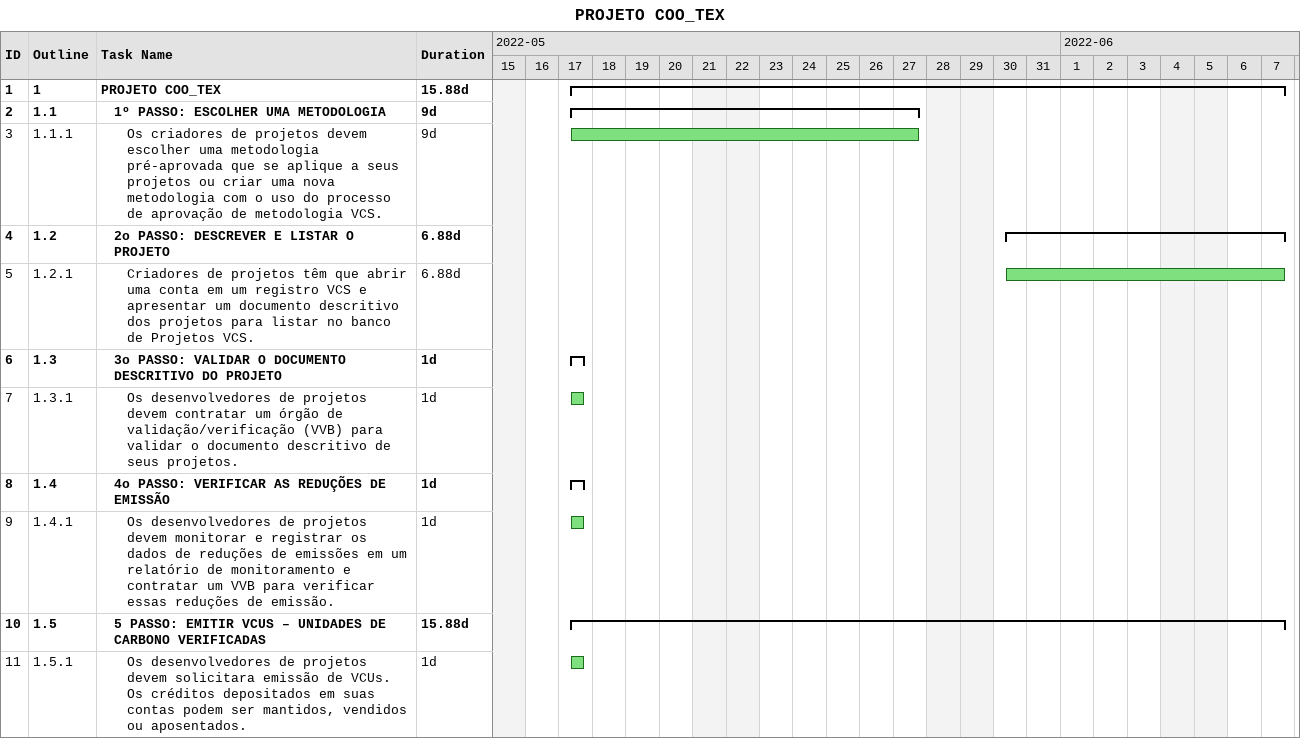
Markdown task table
PROJETO COO_TEX

| ID | WBS | Task | Duration | Start | Finish |
|---|---|---|---|---|---|
| 1 | 1 | **PROJETO COO_TEX** | 15.88d | 2022-05-17 | 2022-06-07 |
| 2 | 1.1 | **1º PASSO: ESCOLHER UMA METODOLOGIA** | 9d | 2022-05-17 | 2022-05-27 |
| 3 | 1.1.1 | Os criadores de projetos devem escolher uma metodologia pré-aprovada que se aplique a seus projetos ou criar uma nova metodologia com o uso do processo de aprovação de metodologia VCS. | 9d | 2022-05-17 | 2022-05-27 |
| 4 | 1.2 | **2o PASSO: DESCREVER E LISTAR O PROJETO** | 6.88d | 2022-05-30 | 2022-06-07 |
| 5 | 1.2.1 | Criadores de projetos têm que abrir uma conta em um registro VCS e apresentar um documento descritivo dos projetos para listar no banco de Projetos VCS. | 6.88d | 2022-05-30 | 2022-06-07 |
| 6 | 1.3 | **3o PASSO: VALIDAR O DOCUMENTO DESCRITIVO DO PROJETO** | 1d | 2022-05-17 | 2022-05-17 |
| 7 | 1.3.1 | Os desenvolvedores de projetos devem contratar um órgão de validação/verificação (VVB) para validar o documento descritivo de seus projetos. | 1d | 2022-05-17 | 2022-05-17 |
| 8 | 1.4 | **4o PASSO: VERIFICAR AS REDUÇÕES DE EMISSÃO** | 1d | 2022-05-17 | 2022-05-17 |
| 9 | 1.4.1 | Os desenvolvedores de projetos devem monitorar e registrar os dados de reduções de emissões em um relatório de monitoramento e contratar um VVB para verificar essas reduções de emissão. | 1d | 2022-05-17 | 2022-05-17 |
| 10 | 1.5 | **5 PASSO: EMITIR VCUS – UNIDADES DE CARBONO VERIFICADAS** | 15.88d | 2022-05-17 | 2022-06-07 |
| 11 | 1.5.1 | Os desenvolvedores de projetos devem solicitara emissão de VCUs. Os créditos depositados em suas contas podem ser mantidos, vendidos ou aposentados. | 1d | 2022-05-17 | 2022-05-17 |
